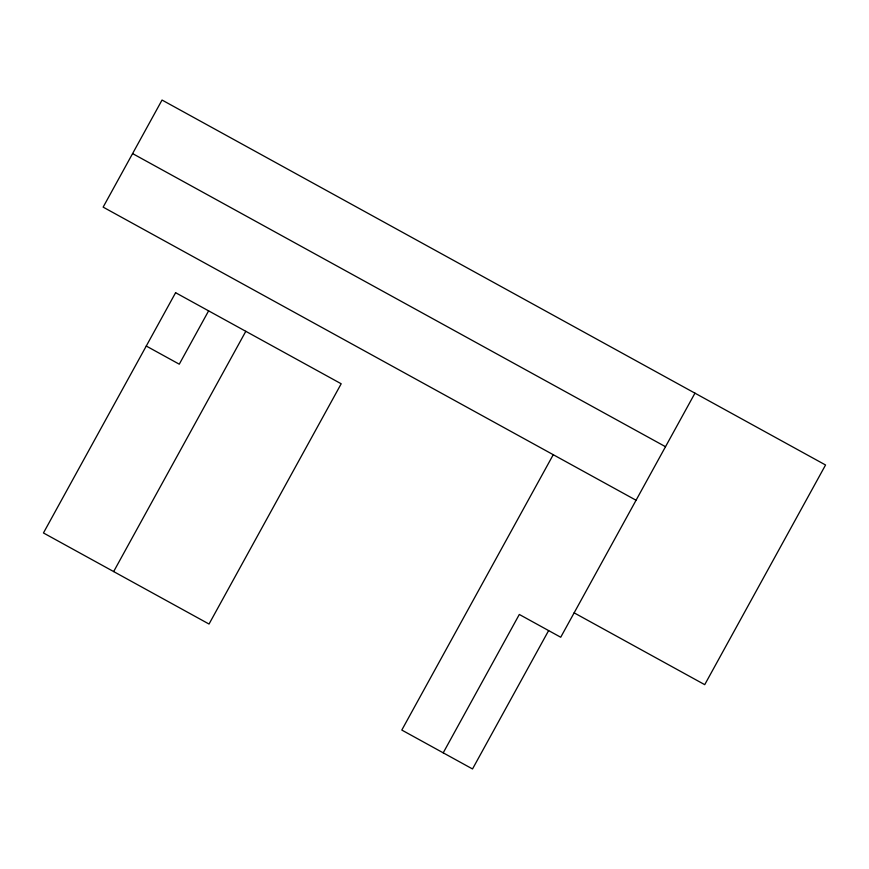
<?xml version="1.0" encoding="UTF-8"?>
<svg xmlns="http://www.w3.org/2000/svg" width="869" height="869" viewBox="0 0 869 869"><rect width="100%" height="100%" fill="white"/><g stroke="black" fill="none" stroke-linecap="round" stroke-linejoin="round"><path stroke-width="1.3" d="M208.614 310.852L179.275 364.187L146.264 346.036M113.654 571.574L245.808 331.306M553.249 454.704L401.804 730.058L472.519 768.956L548.621 630.59M443.212 752.836L519.314 614.459L560.722 637.238L694.961 393.157M132.588 153.585L665.513 446.709M636.065 500.251L103.139 207.126L162.036 100.044L825.55 464.991L704.726 684.663L574.137 612.841M175.603 292.701L43.45 532.958L209.038 624.04L341.191 383.772L175.603 292.701"/></g></svg>
